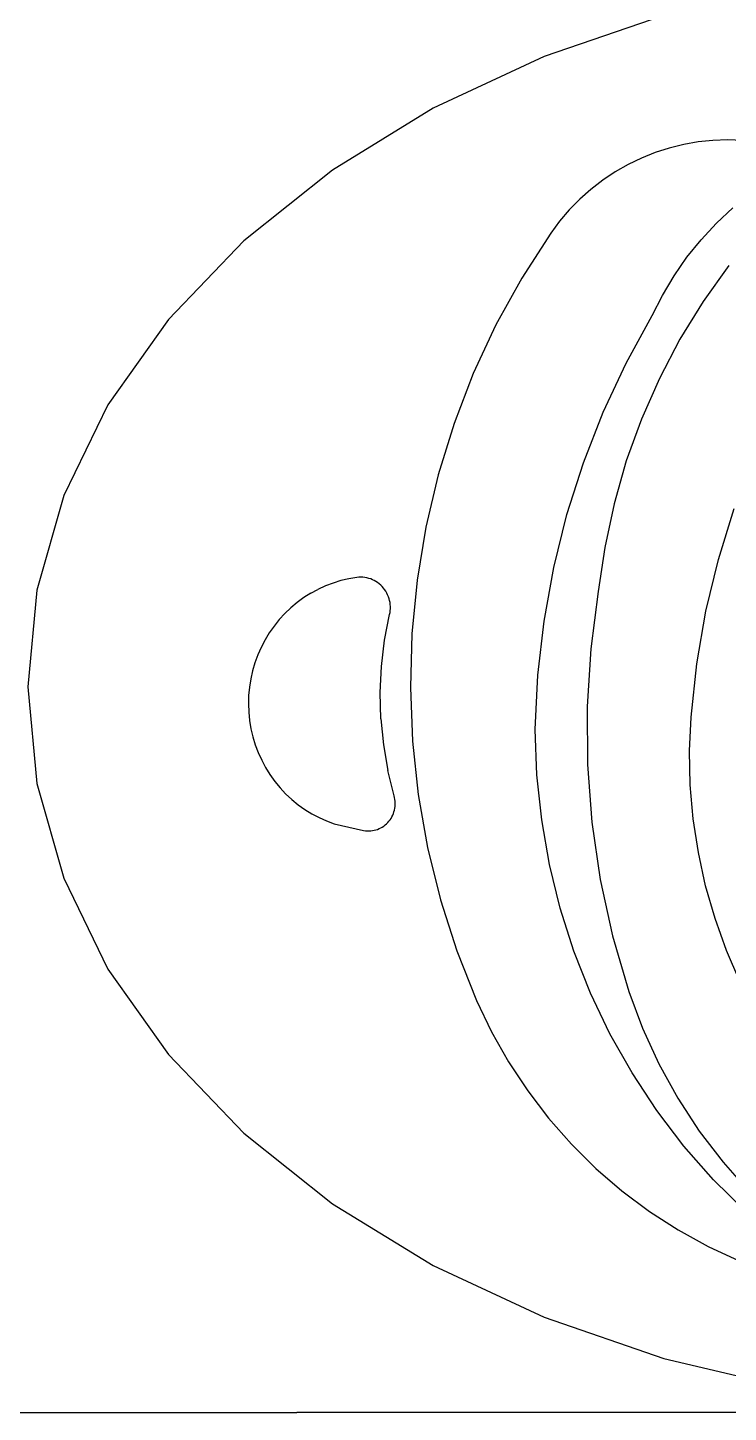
# Model space of a CAD drawing. Extents: x 396092 to 455492, y 17293 to 132793.
# Drawn here: x 413658.8 to 413726.5, y 46245.8 to 46379.4 of the extents above; entities that cross this region are included whole.
import ezdxf

# ---------------------------------------------------------------- set-up
doc = ezdxf.new("R2010")
doc.units = 0
doc.header["$LTSCALE"] = 1000
doc.header["$MEASUREMENT"] = 0
doc.layers.add('MU', color=34, linetype='Continuous')

msp = doc.modelspace()

# ---------------------------------------------------------------- linework, layer by layer
at = {"layer": 'MU', "color": 37}
for p, q in [((413720.24, 46380.56), (413708.7, 46376.59)), ((413708.7, 46376.59), (413697.98, 46371.6)), ((413697.98, 46371.6), (413688.25, 46365.64)), ((413722.16, 46368.11), (413720.77, 46367.77)), ((413723.57, 46368.36), (413722.16, 46368.11)), ((413724.99, 46368.51), (413723.57, 46368.36)), ((413726.42, 46368.56), (413724.99, 46368.51)), ((413727.84, 46368.5), (413726.42, 46368.56)), ((413718.08, 46366.8), (413716.79, 46366.17)), ((413719.41, 46367.33), (413718.08, 46366.8)), ((413720.77, 46367.77), (413719.41, 46367.33)), ((413688.25, 46365.64), (413679.68, 46358.82)), ((413715.55, 46365.46), (413714.35, 46364.66)), ((413716.79, 46366.17), (413715.55, 46365.46)), ((413714.35, 46364.66), (413713.21, 46363.78)), ((413712.13, 46362.83), (413711.12, 46361.8)), ((413713.21, 46363.78), (413712.13, 46362.83)), ((413711.12, 46361.8), (413710.18, 46360.7)), ((413725.32, 46360.51), (413726.9, 46362)), ((413710.18, 46360.7), (413709.32, 46359.54)), ((413723.85, 46358.91), (413725.32, 46360.51)), ((413679.68, 46358.82), (413672.41, 46351.23)), ((413709.32, 46359.54), (413706.52, 46355.21)), ((413722.48, 46357.22), (413723.85, 46358.91)), ((413721.24, 46355.43), (413722.48, 46357.22)), ((413726.53, 46356.44), (413724.05, 46352.96)), ((413706.52, 46355.21), (413704.03, 46350.69)), ((413720.12, 46353.55), (413721.24, 46355.43)), ((413719.13, 46351.6), (413720.12, 46353.55)), ((413724.05, 46352.96), (413721.8, 46349.32)), ((413672.41, 46351.23), (413666.58, 46342.99)), ((413704.03, 46350.69), (413701.85, 46346)), ((413716.61, 46347.02), (413719.13, 46351.6)), ((413721.8, 46349.32), (413719.81, 46345.52)), ((413714.39, 46342.27), (413716.61, 46347.02)), ((413701.85, 46346), (413699.99, 46341.17)), ((413719.81, 46345.52), (413718.08, 46341.6)), ((413666.58, 46342.99), (413662.31, 46334.22)), ((413699.99, 46341.17), (413698.46, 46336.22)), ((413712.48, 46337.39), (413714.39, 46342.27)), ((413718.08, 46341.6), (413716.62, 46337.57)), ((413710.89, 46332.39), (413712.48, 46337.39)), ((413716.62, 46337.57), (413715.44, 46333.44)), ((413698.46, 46336.22), (413697.27, 46331.18)), ((413662.31, 46334.22), (413659.71, 46325.09)), ((413715.44, 46333.44), (413714.54, 46329.23)), ((413709.62, 46327.29), (413710.89, 46332.39)), ((413725.51, 46328.07), (413727.04, 46332.99)), ((413697.27, 46331.18), (413696.42, 46326.06)), ((413714.54, 46329.23), (413713.92, 46324.98)), ((413724.3, 46323.07), (413725.51, 46328.07)), ((413708.69, 46322.12), (413709.62, 46327.29)), ((413659.71, 46325.09), (413658.83, 46315.76)), ((413686.16, 46324.8), (413686.85, 46325.18)), ((413687.57, 46325.51), (413686.85, 46325.18)), ((413688.31, 46325.79), (413687.57, 46325.51)), ((413689.07, 46326.02), (413688.31, 46325.79)), ((413689.84, 46326.2), (413689.07, 46326.02)), ((413690.62, 46326.33), (413689.84, 46326.2)), ((413690.81, 46326.35), (413690.62, 46326.33)), ((413691, 46326.35), (413690.81, 46326.35)), ((413691.19, 46326.34), (413691, 46326.35)), ((413691.38, 46326.32), (413691.19, 46326.34)), ((413691.57, 46326.29), (413691.38, 46326.32)), ((413691.75, 46326.24), (413691.57, 46326.29)), ((413691.94, 46326.18), (413691.75, 46326.24)), ((413692.11, 46326.11), (413691.94, 46326.18)), ((413692.29, 46326.03), (413692.11, 46326.11)), ((413692.45, 46325.93), (413692.29, 46326.03)), ((413692.61, 46325.83), (413692.45, 46325.93)), ((413692.77, 46325.71), (413692.61, 46325.83)), ((413692.91, 46325.58), (413692.77, 46325.71)), ((413693.05, 46325.45), (413692.91, 46325.58)), ((413693.18, 46325.3), (413693.05, 46325.45)), ((413693.29, 46325.15), (413693.18, 46325.3)), ((413693.4, 46324.99), (413693.29, 46325.15)), ((413696.42, 46326.06), (413695.92, 46320.9)), ((413684.84, 46323.91), (413684.23, 46323.4)), ((413685.48, 46324.38), (413684.84, 46323.91)), ((413686.16, 46324.8), (413685.48, 46324.38)), ((413693.5, 46324.82), (413693.4, 46324.99)), ((413693.58, 46324.65), (413693.5, 46324.82)), ((413693.66, 46324.47), (413693.58, 46324.65)), ((413693.72, 46324.28), (413693.66, 46324.47)), ((413693.77, 46324.09), (413693.72, 46324.28)), ((413693.81, 46323.9), (413693.77, 46324.09)), ((413693.83, 46323.71), (413693.81, 46323.9)), ((413693.85, 46323.51), (413693.83, 46323.71)), ((413713.92, 46324.98), (413713.19, 46319.44)), ((413683.65, 46322.85), (413683.11, 46322.26)), ((413684.23, 46323.4), (413683.65, 46322.85)), ((413693.28, 46320.26), (413693.77, 46322.74)), ((413693.77, 46322.74), (413693.81, 46322.93)), ((413693.81, 46322.93), (413693.83, 46323.12)), ((413693.83, 46323.12), (413693.85, 46323.32)), ((413693.85, 46323.32), (413693.85, 46323.51)), ((413723.42, 46317.99), (413724.3, 46323.07)), ((413682.61, 46321.64), (413682.15, 46320.98)), ((413683.11, 46322.26), (413682.61, 46321.64)), ((413708.09, 46316.9), (413708.69, 46322.12)), ((413681.74, 46320.3), (413681.37, 46319.58)), ((413682.15, 46320.98), (413681.74, 46320.3)), ((413692.98, 46317.75), (413693.28, 46320.26)), ((413695.92, 46320.9), (413695.77, 46315.71)), ((413681.04, 46318.85), (413680.77, 46318.09)), ((413681.37, 46319.58), (413681.04, 46318.85)), ((413713.19, 46319.44), (413712.84, 46313.86)), ((413680.54, 46317.32), (413680.36, 46316.54)), ((413680.77, 46318.09), (413680.54, 46317.32)), ((413692.86, 46315.23), (413692.98, 46317.75)), ((413722.87, 46312.86), (413723.42, 46317.99)), ((413658.83, 46315.76), (413659.71, 46306.44)), ((413680.24, 46315.74), (413680.16, 46314.94)), ((413680.36, 46316.54), (413680.24, 46315.74)), ((413695.77, 46315.71), (413695.98, 46310.53)), ((413707.83, 46311.64), (413708.09, 46316.9)), ((413680.16, 46314.94), (413680.14, 46314.13)), ((413692.92, 46312.7), (413692.86, 46315.23)), ((413680.14, 46314.13), (413680.17, 46313.33)), ((413680.17, 46313.33), (413680.25, 46312.53)), ((413712.84, 46313.86), (413712.88, 46308.28)), ((413680.25, 46312.53), (413680.38, 46311.73)), ((413680.38, 46311.73), (413680.57, 46310.95)), ((413692.92, 46312.7), (413693.17, 46310.19)), ((413722.73, 46309.58), (413722.87, 46312.86)), ((413680.57, 46310.95), (413680.8, 46310.18)), ((413695.98, 46310.53), (413696.53, 46305.37)), ((413707.99, 46307.28), (413707.83, 46311.64)), ((413680.8, 46310.18), (413681.09, 46309.42)), ((413681.09, 46309.42), (413681.42, 46308.69)), ((413693.17, 46310.19), (413693.6, 46307.7)), ((413722.8, 46306.3), (413722.73, 46309.58)), ((413681.42, 46308.69), (413681.79, 46307.99)), ((413681.79, 46307.99), (413682.22, 46307.3)), ((413694.21, 46305.25), (413693.6, 46307.7)), ((413712.88, 46308.28), (413713.3, 46302.71)), ((413659.71, 46306.44), (413662.31, 46297.3)), ((413682.22, 46307.3), (413682.68, 46306.65)), ((413682.68, 46306.65), (413683.19, 46306.04)), ((413708.45, 46302.94), (413707.99, 46307.28)), ((413683.19, 46306.04), (413683.73, 46305.45)), ((413683.73, 46305.45), (413684.32, 46304.91)), ((413694.25, 46305.08), (413694.21, 46305.25)), ((413694.28, 46304.91), (413694.25, 46305.08)), ((413696.53, 46305.37), (413697.43, 46300.26)), ((413723.09, 46303.02), (413722.8, 46306.3)), ((413684.32, 46304.91), (413684.93, 46304.4)), ((413684.93, 46304.4), (413685.58, 46303.94)), ((413685.58, 46303.94), (413686.25, 46303.52)), ((413694.14, 46303.55), (413694.19, 46303.71)), ((413694.19, 46303.71), (413694.24, 46303.88)), ((413694.24, 46303.88), (413694.27, 46304.05)), ((413694.27, 46304.05), (413694.3, 46304.22)), ((413694.3, 46304.74), (413694.28, 46304.91)), ((413694.31, 46304.56), (413694.3, 46304.74)), ((413694.3, 46304.22), (413694.31, 46304.39)), ((413694.31, 46304.39), (413694.31, 46304.56)), ((413686.25, 46303.52), (413686.96, 46303.15)), ((413686.96, 46303.15), (413687.68, 46302.83)), ((413687.68, 46302.83), (413688.42, 46302.55)), ((413688.42, 46302.55), (413691.26, 46301.91)), ((413693.06, 46302.24), (413693.2, 46302.34)), ((413693.2, 46302.34), (413693.34, 46302.44)), ((413693.34, 46302.44), (413693.47, 46302.55)), ((413693.47, 46302.55), (413693.59, 46302.68)), ((413693.59, 46302.68), (413693.7, 46302.8)), ((413693.7, 46302.8), (413693.81, 46302.94)), ((413693.81, 46302.94), (413693.91, 46303.08)), ((413693.91, 46303.08), (413693.99, 46303.23)), ((413693.99, 46303.23), (413694.07, 46303.39)), ((413694.07, 46303.39), (413694.14, 46303.55)), ((413709.2, 46298.64), (413708.45, 46302.94)), ((413713.3, 46302.71), (413714.11, 46297.18)), ((413723.58, 46299.78), (413723.09, 46303.02)), ((413691.26, 46301.91), (413691.43, 46301.89)), ((413691.43, 46301.89), (413691.6, 46301.87)), ((413691.6, 46301.87), (413691.77, 46301.87)), ((413691.77, 46301.87), (413691.94, 46301.88)), ((413691.94, 46301.88), (413692.11, 46301.9)), ((413692.11, 46301.9), (413692.28, 46301.93)), ((413692.28, 46301.93), (413692.44, 46301.97)), ((413692.44, 46301.97), (413692.6, 46302.02)), ((413692.6, 46302.02), (413692.76, 46302.09)), ((413692.76, 46302.09), (413692.91, 46302.16)), ((413692.91, 46302.16), (413693.06, 46302.24)), ((413697.43, 46300.26), (413698.68, 46295.23)), ((413724.28, 46296.57), (413723.58, 46299.78)), ((413710.24, 46294.41), (413709.2, 46298.64)), ((413662.31, 46297.3), (413666.58, 46288.54)), ((413714.11, 46297.18), (413715.29, 46291.73)), ((413725.19, 46293.42), (413724.28, 46296.57)), ((413698.68, 46295.23), (413700.26, 46290.3)), ((413711.56, 46290.26), (413710.24, 46294.41)), ((413726.29, 46290.33), (413725.19, 46293.42)), ((413715.29, 46291.73), (413716.85, 46286.37)), ((413700.26, 46290.3), (413702.17, 46285.49)), ((413727.59, 46287.33), (413726.29, 46290.33)), ((413713.17, 46286.22), (413711.56, 46290.26)), ((413666.58, 46288.54), (413672.41, 46280.29)), ((413716.85, 46286.37), (413718.18, 46282.82)), ((413702.17, 46285.49), (413703.62, 46282.48)), ((413715.04, 46282.29), (413713.17, 46286.22)), ((413703.62, 46282.48), (413705.26, 46279.57)), ((413717.18, 46278.51), (413715.04, 46282.29)), ((413718.18, 46282.82), (413719.77, 46279.38)), ((413672.41, 46280.29), (413679.68, 46272.7)), ((413705.26, 46279.57), (413707.1, 46276.79)), ((413719.57, 46274.89), (413717.18, 46278.51)), ((413719.77, 46279.38), (413721.6, 46276.07)), ((413707.1, 46276.79), (413709.12, 46274.14)), ((413721.6, 46276.07), (413723.66, 46272.9)), ((413722.19, 46271.45), (413719.57, 46274.89)), ((413709.12, 46274.14), (413711.32, 46271.64)), ((413679.68, 46272.7), (413688.25, 46265.88)), ((413711.32, 46271.64), (413713.68, 46269.3)), ((413723.66, 46272.9), (413725.96, 46269.9)), ((413725.05, 46268.2), (413722.19, 46271.45)), ((413713.68, 46269.3), (413716.2, 46267.13)), ((413725.96, 46269.9), (413728.46, 46267.08)), ((413728.12, 46265.17), (413725.05, 46268.2)), ((413716.2, 46267.13), (413718.85, 46265.15)), ((413688.25, 46265.88), (413697.98, 46259.93)), ((413718.85, 46265.15), (413721.63, 46263.36)), ((413721.63, 46263.36), (413724.53, 46261.77)), ((413724.53, 46261.77), (413727.52, 46260.38)), ((413697.98, 46259.93), (413708.7, 46254.93)), ((413708.7, 46254.93), (413720.24, 46250.97)), ((413720.24, 46250.97), (413732.38, 46248.09)), ((413585.69, 46245.76), (413684.81, 46245.76)), ((413784.91, 46245.76), (413684.81, 46245.76))]:
    msp.add_line(p, q, dxfattribs=at)

doc.saveas('drawing.dxf')
